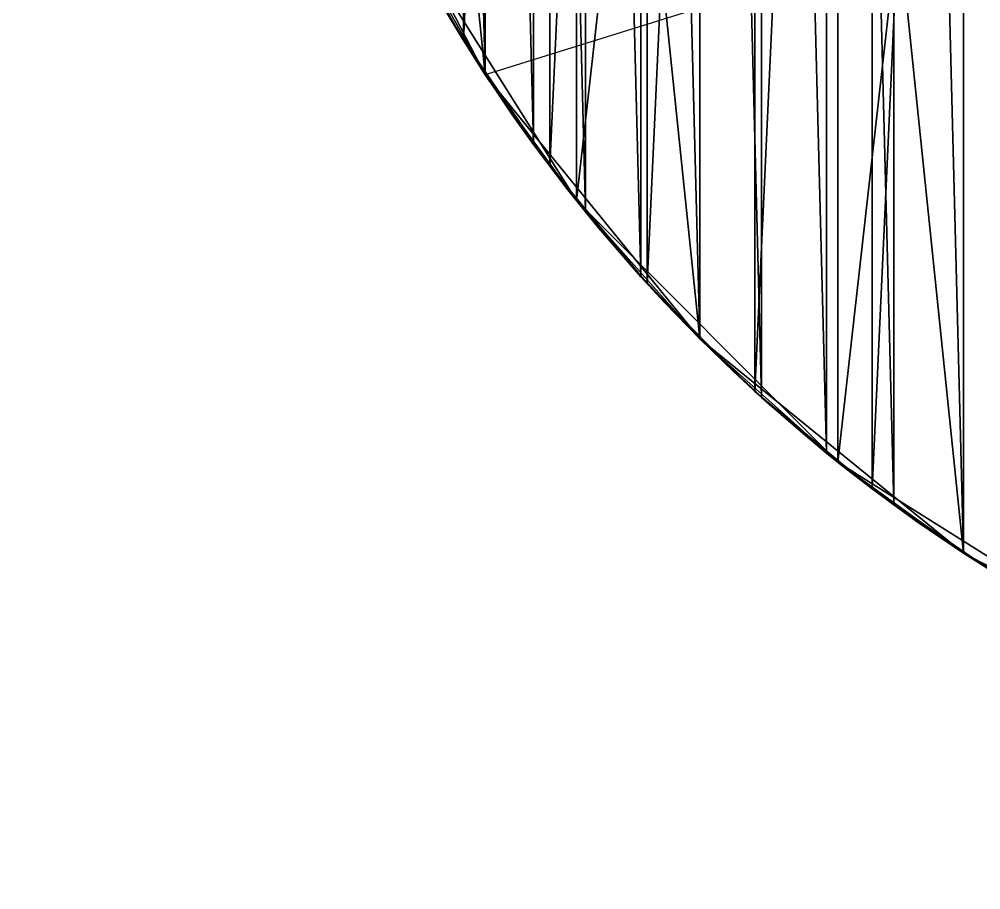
# Model space of a CAD drawing. Extents: x 207 to 387, y 94 to 160.
# Drawn here: x 215.459 to 216.606, y 121.36 to 122.397 of the extents above; entities that cross this region are included whole.
import ezdxf

# ---------------------------------------------------------------- set-up
doc = ezdxf.new("R2010")
doc.units = 0
doc.header["$LTSCALE"] = 2.54
doc.layers.get('0').update_dxf_attribs({"color": 13, "linetype": 'CONTINUOUS'})

# ---------------------------------------------------------------- blocks, each defined once
blk = doc.blocks.new('SP_05_ALTFIELD_CREDENZA_DW')
at = {"color": 23}
for p, q in [((169.7559, 38.1118, 0.8695), (170.1086, 37.9291, 0.623)), ((169.7559, 38.1118, 0.8695), (170.1086, 37.9291, 0.623)), ((170.2587, 37.8205), (169.8855, 38.055)), ((170.2587, 37.8205), (169.8855, 38.055)), ((170.1086, 37.9291, 0.623), (170.023, 37.9819, 0.6828)), ((170.1086, 37.9291, 0.623), (170.023, 37.9819, 0.6828)), ((170.2177, 37.8523, 19.125), (170.0677, 37.9551, 19.125)), ((170.2177, 37.8523, 19.125), (170.0677, 37.9551, 19.125)), ((170.1917, 37.8716, 0.5649), (170.1086, 37.9291, 0.623)), ((170.1917, 37.8716, 0.5649), (170.1086, 37.9291, 0.623)), ((170.1086, 37.9291, 0.623), (170.4234, 37.6734, 0.403)), ((170.1086, 37.9291, 0.623), (170.4234, 37.6734, 0.403)), ((170.2721, 37.8097, 0.5087), (170.1917, 37.8716, 0.5649)), ((170.2721, 37.8097, 0.5087), (170.1917, 37.8716, 0.5649)), ((170.3576, 37.7362, 19.125), (170.2177, 37.8523, 19.125)), ((170.3576, 37.7362, 19.125), (170.2177, 37.8523, 19.125)), ((170.5705, 37.5087), (170.2587, 37.8205)), ((170.5705, 37.5087), (170.2587, 37.8205)), ((170.3495, 37.7435, 0.4547), (170.2721, 37.8097, 0.5087)), ((170.3495, 37.7435, 0.4547), (170.2721, 37.8097, 0.5087)), ((170.4234, 37.6734, 0.403), (170.3495, 37.7435, 0.4547)), ((170.4234, 37.6734, 0.403), (170.3495, 37.7435, 0.4547)), ((170.4862, 37.6076, 19.125), (170.3576, 37.7362, 19.125)), ((170.4862, 37.6076, 19.125), (170.3576, 37.7362, 19.125)), ((170.4935, 37.5995, 0.354), (170.4234, 37.6734, 0.403)), ((170.4935, 37.5995, 0.354), (170.4234, 37.6734, 0.403)), ((170.4234, 37.6734, 0.403), (170.6791, 37.3586, 0.2243)), ((170.4234, 37.6734, 0.403), (170.6791, 37.3586, 0.2243)), ((170.6023, 37.4677, 19.125), (170.4862, 37.6076, 19.125)), ((170.6023, 37.4677, 19.125), (170.4862, 37.6076, 19.125)), ((170.5597, 37.5222, 0.3077), (170.4935, 37.5995, 0.354)), ((170.5597, 37.5222, 0.3077), (170.4935, 37.5995, 0.354)), ((170.6216, 37.4417, 0.2645), (170.5597, 37.5222, 0.3077)), ((170.6216, 37.4417, 0.2645), (170.5597, 37.5222, 0.3077)), ((170.805, 37.1355), (170.5705, 37.5087)), ((170.805, 37.1355), (170.5705, 37.5087)), ((170.7051, 37.3177, 19.125), (170.6023, 37.4677, 19.125)), ((170.7051, 37.3177, 19.125), (170.6023, 37.4677, 19.125)), ((170.6791, 37.3586, 0.2243), (170.6216, 37.4417, 0.2645)), ((170.6791, 37.3586, 0.2243), (170.6216, 37.4417, 0.2645)), ((170.3826, 37.2662, 0.4315), (170.6791, 37.3586, 0.2243)), ((170.6791, 37.3586, 0.2243), (170.7319, 37.273, 0.1874)), ((170.6791, 37.3586, 0.2243), (170.7319, 37.273, 0.1874)), ((170.6791, 37.3586, 0.2243), (170.8618, 37.0059, 0.0966)), ((170.6791, 37.3586, 0.2243), (170.8618, 37.0059, 0.0966)), ((170.7936, 37.1588, 19.125), (170.7051, 37.3177, 19.125)), ((170.7936, 37.1588, 19.125), (170.7051, 37.3177, 19.125))]:
    blk.add_line(p, q, dxfattribs=at)
at = {"color": 0}
for p, q in [((169.8855, 38.055), (170.1086, 37.9291, 0.623)), ((169.8855, 38.055), (170.1086, 37.9291, 0.623)), ((170.1627, 37.8924, 18.4666), (170.0677, 37.9551, 19.125)), ((170.1627, 37.8924, 18.4666), (170.0677, 37.9551, 19.125)), ((170.0679, 37.955, 0.9882), (170.1627, 37.8924, 1.318)), ((170.1086, 37.9291, 0.623), (170.0679, 37.955, 0.9882)), ((170.0679, 37.955, 0.9882), (170.1627, 37.8924, 1.318)), ((170.1086, 37.9291, 0.623), (170.0679, 37.955, 0.9882)), ((170.1627, 37.8924, 1.318), (170.1086, 37.9291, 0.623)), ((170.1086, 37.9291, 0.623), (170.1627, 37.8924, 0.6584)), ((170.1086, 37.9291, 0.623), (170.1627, 37.8924, 0.6584)), ((170.1627, 37.8924, 1.318), (170.1086, 37.9291, 0.623)), ((170.1086, 37.9291, 0.623), (170.2587, 37.8205)), ((170.1086, 37.9291, 0.623), (170.2587, 37.8205)), ((170.1627, 37.8924, 1.318), (170.1627, 37.8924, 18.4666)), ((170.1627, 37.8924, 18.4666), (170.2177, 37.8523, 19.125)), ((170.1627, 37.8924, 18.4666), (170.2177, 37.8523, 19.125)), ((170.2538, 37.8244, 18.4666), (170.1627, 37.8924, 18.4666)), ((170.1627, 37.8924, 0.6584), (170.1627, 37.8924, 1.318)), ((170.1917, 37.8716, 0.5649), (170.1627, 37.8924, 0.6584)), ((170.2538, 37.8244, 18.4666), (170.1627, 37.8924, 18.4666)), ((170.1627, 37.8924, 1.318), (170.1627, 37.8924, 18.4666)), ((170.1627, 37.8924, 0.6584), (170.1627, 37.8924, 1.318)), ((170.1627, 37.8924, 0.6584), (170.2538, 37.8244, 0.6584)), ((170.1627, 37.8924, 0.6584), (170.2538, 37.8244, 0.6584)), ((170.1917, 37.8716, 0.5649), (170.1627, 37.8924, 0.6584)), ((170.2538, 37.8244, 0.6584), (170.1917, 37.8716, 0.5649)), ((170.2538, 37.8244, 0.6584), (170.1917, 37.8716, 0.5649)), ((170.2177, 37.8523, 19.125), (170.2538, 37.8244, 18.4666)), ((170.3407, 37.7513, 18.4666), (170.2177, 37.8523, 19.125)), ((170.3407, 37.7513, 18.4666), (170.2177, 37.8523, 19.125)), ((170.2177, 37.8523, 19.125), (170.2538, 37.8244, 18.4666)), ((170.2538, 37.8244, 1.318), (170.2538, 37.8244, 18.4666)), ((170.2538, 37.8244, 1.318), (170.3407, 37.7513, 1.318)), ((170.3407, 37.7513, 18.4666), (170.2538, 37.8244, 18.4666)), ((170.2538, 37.8244, 1.318), (170.2538, 37.8244, 0.6584)), ((170.2538, 37.8244, 0.6584), (170.2978, 37.7885, 0.6584)), ((170.2978, 37.7885, 0.6584), (170.2538, 37.8244, 1.318)), ((170.2538, 37.8244, 1.318), (170.3407, 37.7513, 1.318)), ((170.2978, 37.7885, 0.6584), (170.2538, 37.8244, 1.318)), ((170.3407, 37.7513, 18.4666), (170.2538, 37.8244, 18.4666)), ((170.2538, 37.8244, 1.318), (170.2538, 37.8244, 0.6584)), ((170.2538, 37.8244, 1.318), (170.2538, 37.8244, 18.4666)), ((170.2538, 37.8244, 0.6584), (170.2978, 37.7885, 0.6584)), ((170.2538, 37.8244, 0.6584), (170.2721, 37.8097, 0.5087)), ((170.2538, 37.8244, 0.6584), (170.2721, 37.8097, 0.5087)), ((170.2587, 37.8205), (170.4234, 37.6734, 0.403)), ((170.2587, 37.8205), (170.4234, 37.6734, 0.403)), ((170.2721, 37.8097, 0.5087), (170.2978, 37.7885, 0.6584)), ((170.2721, 37.8097, 0.5087), (170.2978, 37.7885, 0.6584)), ((170.3407, 37.7513, 1.318), (170.2978, 37.7885, 0.6584)), ((170.3495, 37.7435, 0.4547), (170.2978, 37.7885, 0.6584)), ((170.3407, 37.7513, 1.318), (170.2978, 37.7885, 0.6584)), ((170.3495, 37.7435, 0.4547), (170.2978, 37.7885, 0.6584)), ((170.3407, 37.7513, 1.318), (170.3407, 37.7513, 18.4666)), ((170.3407, 37.7513, 0.6584), (170.3495, 37.7435, 0.4547)), ((170.3407, 37.7513, 0.6584), (170.3407, 37.7513, 1.318)), ((170.3407, 37.7513, 1.318), (170.3407, 37.7513, 18.4666)), ((170.3407, 37.7513, 1.318), (170.4234, 37.6734, 1.318)), ((170.3576, 37.7362, 19.125), (170.3407, 37.7513, 18.4666)), ((170.3407, 37.7513, 0.6584), (170.3407, 37.7513, 1.318)), ((170.3407, 37.7513, 0.6584), (170.3495, 37.7435, 0.4547)), ((170.3826, 37.713, 0.6584), (170.3407, 37.7513, 1.318)), ((170.3407, 37.7513, 1.318), (170.4234, 37.6734, 1.318)), ((170.3826, 37.713, 0.6584), (170.3407, 37.7513, 1.318)), ((170.3576, 37.7362, 19.125), (170.3407, 37.7513, 18.4666)), ((170.3495, 37.7435, 0.4547), (170.3826, 37.713, 0.6584)), ((170.3495, 37.7435, 0.4547), (170.3826, 37.713, 0.6584)), ((170.4234, 37.6734, 18.4666), (170.3576, 37.7362, 19.125)), ((170.4234, 37.6734, 18.4666), (170.3576, 37.7362, 19.125)), ((170.4234, 37.6734, 1.318), (170.3826, 37.713, 0.6584)), ((170.3826, 37.713, 0.6584), (170.4234, 37.6734, 0.403)), ((170.4234, 37.6734, 1.318), (170.3826, 37.713, 0.6584)), ((170.3826, 37.713, 0.6584), (170.4234, 37.6734, 0.403)), ((170.4234, 37.6734, 1.318), (170.4234, 37.6734, 18.4666)), ((170.4234, 37.6734, 0.403), (170.4234, 37.6734, 1.318)), ((170.4234, 37.6734, 1.318), (170.4234, 37.6734, 18.4666)), ((170.4234, 37.6734, 1.318), (170.506, 37.5855, 1.318)), ((170.506, 37.5855, 18.4666), (170.4234, 37.6734, 18.4666)), ((170.4234, 37.6734, 0.403), (170.4234, 37.6734, 1.318)), ((170.4234, 37.6734, 0.403), (170.4654, 37.6301, 0.6584)), ((170.4654, 37.6301, 0.6584), (170.4234, 37.6734, 1.318)), ((170.4654, 37.6301, 0.6584), (170.4234, 37.6734, 1.318)), ((170.4234, 37.6734, 1.318), (170.506, 37.5855, 1.318)), ((170.4234, 37.6734, 18.4666), (170.4862, 37.6076, 19.125)), ((170.506, 37.5855, 18.4666), (170.4234, 37.6734, 18.4666)), ((170.4234, 37.6734, 18.4666), (170.4862, 37.6076, 19.125)), ((170.4234, 37.6734, 0.403), (170.4654, 37.6301, 0.6584)), ((170.5705, 37.5087), (170.4234, 37.6734, 0.403)), ((170.5705, 37.5087), (170.4234, 37.6734, 0.403)), ((170.506, 37.5855, 1.318), (170.4654, 37.6301, 0.6584)), ((170.4654, 37.6301, 0.6584), (170.4935, 37.5995, 0.354)), ((170.506, 37.5855, 1.318), (170.4654, 37.6301, 0.6584)), ((170.4654, 37.6301, 0.6584), (170.4935, 37.5995, 0.354)), ((170.4862, 37.6076, 19.125), (170.506, 37.5855, 18.4666)), ((170.5807, 37.4959, 18.4666), (170.4862, 37.6076, 19.125)), ((170.5807, 37.4959, 18.4666), (170.4862, 37.6076, 19.125)), ((170.4862, 37.6076, 19.125), (170.506, 37.5855, 18.4666)), ((170.4935, 37.5995, 0.354), (170.506, 37.5855, 0.6584)), ((170.4935, 37.5995, 0.354), (170.506, 37.5855, 0.6584)), ((170.506, 37.5855, 1.318), (170.506, 37.5855, 18.4666)), ((170.506, 37.5855, 0.6584), (170.506, 37.5855, 1.318)), ((170.506, 37.5855, 1.318), (170.506, 37.5855, 18.4666)), ((170.506, 37.5855, 1.318), (170.5807, 37.4959, 1.318)), ((170.5807, 37.4959, 18.4666), (170.506, 37.5855, 18.4666)), ((170.506, 37.5855, 0.6584), (170.506, 37.5855, 1.318)), ((170.506, 37.5855, 0.6584), (170.544, 37.5413, 0.6584)), ((170.544, 37.5413, 0.6584), (170.506, 37.5855, 1.318)), ((170.544, 37.5413, 0.6584), (170.506, 37.5855, 1.318)), ((170.506, 37.5855, 1.318), (170.5807, 37.4959, 1.318)), ((170.5807, 37.4959, 18.4666), (170.506, 37.5855, 18.4666)), ((170.506, 37.5855, 0.6584), (170.544, 37.5413, 0.6584)), ((170.5807, 37.4959, 1.318), (170.544, 37.5413, 0.6584)), ((170.544, 37.5413, 0.6584), (170.5597, 37.5222, 0.3077)), ((170.5807, 37.4959, 1.318), (170.544, 37.5413, 0.6584)), ((170.544, 37.5413, 0.6584), (170.5597, 37.5222, 0.3077)), ((170.5597, 37.5222, 0.3077), (170.5807, 37.4959, 0.6584)), ((170.5597, 37.5222, 0.3077), (170.5807, 37.4959, 0.6584)), ((170.6791, 37.3586, 0.2243), (170.5705, 37.5087)), ((170.6791, 37.3586, 0.2243), (170.5705, 37.5087)), ((170.5807, 37.4959, 18.4666), (170.5807, 37.4959, 1.318)), ((170.5807, 37.4959, 0.6584), (170.5807, 37.4959, 1.318)), ((170.5807, 37.4959, 18.4666), (170.5807, 37.4959, 1.318)), ((170.5807, 37.4959, 1.318), (170.6473, 37.4057, 1.318)), ((170.6473, 37.4057, 18.4666), (170.5807, 37.4959, 18.4666)), ((170.5807, 37.4959, 0.6584), (170.5807, 37.4959, 1.318)), ((170.5807, 37.4959, 0.6584), (170.6216, 37.4417, 0.2645)), ((170.6146, 37.4513, 0.6584), (170.5807, 37.4959, 1.318)), ((170.6146, 37.4513, 0.6584), (170.5807, 37.4959, 1.318)), ((170.5807, 37.4959, 1.318), (170.6473, 37.4057, 1.318)), ((170.5807, 37.4959, 18.4666), (170.6023, 37.4677, 19.125)), ((170.6473, 37.4057, 18.4666), (170.5807, 37.4959, 18.4666)), ((170.5807, 37.4959, 18.4666), (170.6023, 37.4677, 19.125)), ((170.5807, 37.4959, 0.6584), (170.6216, 37.4417, 0.2645)), ((170.6023, 37.4677, 19.125), (170.6473, 37.4057, 18.4666)), ((170.7087, 37.3119, 18.4666), (170.6023, 37.4677, 19.125)), ((170.7087, 37.3119, 18.4666), (170.6023, 37.4677, 19.125)), ((170.6023, 37.4677, 19.125), (170.6473, 37.4057, 18.4666)), ((170.6216, 37.4417, 0.2645), (170.6146, 37.4513, 0.6584)), ((170.6473, 37.4057, 1.318), (170.6146, 37.4513, 0.6584)), ((170.6146, 37.4513, 0.6584), (170.6473, 37.4057, 0.3287)), ((170.6473, 37.4057, 1.318), (170.6146, 37.4513, 0.6584)), ((170.6216, 37.4417, 0.2645), (170.6146, 37.4513, 0.6584)), ((170.6146, 37.4513, 0.6584), (170.6473, 37.4057, 0.3287)), ((170.6216, 37.4417, 0.2645), (170.6473, 37.4057, 0.3287)), ((170.6216, 37.4417, 0.2645), (170.6473, 37.4057, 0.3287)), ((170.6473, 37.4057, 18.4666), (170.6473, 37.4057, 1.318)), ((170.6473, 37.4057, 0.3287), (170.6473, 37.4057, 1.318)), ((170.6473, 37.4057, 18.4666), (170.6473, 37.4057, 1.318)), ((170.7087, 37.3119, 1.318), (170.6473, 37.4057, 1.318)), ((170.7087, 37.3119, 18.4666), (170.6473, 37.4057, 18.4666)), ((170.6791, 37.3586, 0.2243), (170.6473, 37.4057, 0.3287)), ((170.6473, 37.4057, 0.3287), (170.6473, 37.4057, 1.318)), ((170.6473, 37.4057, 1.318), (170.6786, 37.3593, 0.6584)), ((170.7087, 37.3119, 1.318), (170.6473, 37.4057, 1.318)), ((170.6473, 37.4057, 1.318), (170.6786, 37.3593, 0.6584)), ((170.7087, 37.3119, 18.4666), (170.6473, 37.4057, 18.4666)), ((170.6791, 37.3586, 0.2243), (170.6473, 37.4057, 0.3287)), ((170.6786, 37.3593, 0.6584), (170.6791, 37.3586, 0.2243)), ((170.6786, 37.3593, 0.6584), (170.6791, 37.3586, 0.2243)), ((170.6786, 37.3593, 0.6584), (170.7087, 37.3119, 1.318)), ((170.6786, 37.3593, 0.6584), (170.7087, 37.3119, 1.318)), ((170.7087, 37.3119, 0.3287), (170.6791, 37.3586, 0.2243)), ((170.7087, 37.3119, 0.3287), (170.6791, 37.3586, 0.2243)), ((170.805, 37.1355), (170.6791, 37.3586, 0.2243)), ((170.805, 37.1355), (170.6791, 37.3586, 0.2243)), ((170.7646, 37.2148, 18.4666), (170.7051, 37.3177, 19.125)), ((170.7051, 37.3177, 19.125), (170.7087, 37.3119, 18.4666)), ((170.7646, 37.2148, 18.4666), (170.7051, 37.3177, 19.125)), ((170.7051, 37.3177, 19.125), (170.7087, 37.3119, 18.4666)), ((170.7087, 37.3119, 18.4666), (170.7087, 37.3119, 1.318)), ((170.7087, 37.3119, 1.318), (170.7087, 37.3119, 0.3287)), ((170.7087, 37.3119, 18.4666), (170.7087, 37.3119, 1.318)), ((170.7646, 37.2148, 1.318), (170.7087, 37.3119, 1.318)), ((170.7319, 37.273, 0.1874), (170.7087, 37.3119, 0.3287)), ((170.7087, 37.3119, 1.318), (170.7087, 37.3119, 0.3287)), ((170.7087, 37.3119, 1.318), (170.7373, 37.2637, 0.6584)), ((170.7646, 37.2148, 1.318), (170.7087, 37.3119, 1.318)), ((170.7087, 37.3119, 1.318), (170.7373, 37.2637, 0.6584)), ((170.7319, 37.273, 0.1874), (170.7087, 37.3119, 0.3287))]:
    blk.add_line(p, q, dxfattribs=at)
at = {"color": 23}
mesh = blk.add_polyface(dxfattribs=at)
corners = [(0, 65.8125, 90), (180, 6.75, 90), (0, 6.75, 90), (180, 65.8125, 90)]
mesh.append_faces([[corners[k] for k in face] for face in [(0, 1, 2), (1, 0, 3)]], dxfattribs={"vtx0": -1, "color": 23})
mesh = blk.add_polyface(dxfattribs=at)
corners = [(180, 6.75, 19.125), (0, 65.8125, 19.125), (0, 6.75, 19.125), (180, 65.8125, 19.125)]
mesh.append_faces([[corners[k] for k in face] for face in [(0, 1, 2), (1, 0, 3)]], dxfattribs={"vtx0": -1, "color": 23})
mesh = blk.add_polyface(dxfattribs=at)
corners = [(177.1875, 6.75, 87.1875), (2.8125, 65.8125, 87.1875), (2.8125, 6.75, 87.1875), (177.1875, 65.8125, 87.1875)]
mesh.append_faces([[corners[k] for k in face] for face in [(0, 1, 2), (1, 0, 3)]], dxfattribs={"vtx0": -1, "color": 23})
mesh = blk.add_polyface(dxfattribs=at)
corners = [(2.8125, 65.8125, 21.9375), (177.0813, 6.75, 21.9375), (2.8125, 6.75, 21.9375), (177.0813, 65.8125, 21.9375), (177.0813, 36.2813, 21.9375)]
mesh.append_faces([[corners[k] for k in face] for face in [(0, 1, 2), (1, 3, 4)]], dxfattribs={"vtx0": -1, "color": 23})
mesh.append_faces([[corners[k] for k in face] for face in [(1, 0, 3)]], dxfattribs={"vtx0": -1, "vtx2": -1, "color": 23})
mesh = blk.add_polyface(dxfattribs=at)
corners = [(177.1875, 6.75, 53.486), (136.4063, 12.375, 53.486), (136.4063, 6.75, 53.486), (177.1875, 65.1375, 53.486), (136.0125, 12.375, 53.486), (136.4063, 59.5125, 53.486), (136.0125, 59.5125, 53.486), (136.4063, 65.1375, 53.486)]
mesh.append_faces([[corners[k] for k in face] for face in [(0, 1, 2), (4, 5, 6)]], dxfattribs={"vtx0": -1, "color": 23})
mesh.append_faces([[corners[k] for k in face] for face in [(5, 1, 7), (7, 1, 3)]], dxfattribs={"vtx0": -1, "vtx1": -1, "color": 23})
mesh.append_faces([[corners[k] for k in face] for face in [(1, 0, 3), (5, 4, 1)]], dxfattribs={"vtx0": -1, "vtx2": -1, "color": 23})
mesh = blk.add_polyface(dxfattribs=at)
corners = [(177.1875, 65.1375, 55.736), (136.4063, 59.5125, 55.736), (136.4063, 65.1375, 55.736), (136.4063, 12.375, 55.736), (136.4063, 6.75, 55.736), (177.1875, 6.75, 55.736), (136.0125, 12.375, 55.736), (136.0125, 59.5125, 55.736)]
mesh.append_faces([[corners[k] for k in face] for face in [(0, 1, 2), (4, 0, 5), (1, 6, 7)]], dxfattribs={"vtx0": -1, "color": 23})
mesh.append_faces([[corners[k] for k in face] for face in [(3, 0, 4), (6, 1, 3)]], dxfattribs={"vtx0": -1, "vtx1": -1, "color": 23})
mesh.append_faces([[corners[k] for k in face] for face in [(1, 0, 3)]], dxfattribs={"vtx0": -1, "vtx1": -1, "vtx2": -1, "color": 23})
mesh = blk.add_polyface(dxfattribs=at)
corners = [(9.0494, 36.7193), (9.0494, 35.8432), (9, 36.2813), (9.195, 37.1355), (9.195, 35.427), (9.4295, 37.5087), (9.4295, 35.0538), (9.7412, 37.8205), (9.7412, 34.742), (10.1145, 38.055), (10.1145, 34.5075), (10.5307, 38.2006), (10.5307, 34.3619), (10.9688, 38.25), (10.9688, 34.3125), (169.0312, 38.25), (169.0312, 34.3125), (169.4693, 38.2006), (169.4693, 34.3619), (169.8855, 38.055), (169.8855, 34.5075), (170.2587, 37.8205), (170.2587, 34.742), (170.5705, 37.5087), (170.5705, 35.0538), (170.805, 37.1355), (170.805, 35.427), (170.9506, 36.7193), (170.9506, 35.8432), (171, 36.2813)]
mesh.append_faces([[corners[k] for k in face] for face in [(0, 1, 2), (28, 27, 29)]], dxfattribs={"vtx0": -1, "color": 23})
mesh.append_faces([[corners[k] for k in face] for face in [(1, 3, 4), (4, 5, 6), (6, 7, 8), (8, 9, 10), (10, 11, 12), (12, 13, 14), (14, 15, 16), (16, 17, 18), (18, 19, 20), (20, 21, 22), (22, 23, 24), (24, 25, 26), (26, 27, 28)]], dxfattribs={"vtx0": -1, "vtx1": -1, "color": 23})
mesh.append_faces([[corners[k] for k in face] for face in [(1, 0, 3), (4, 3, 5), (6, 5, 7), (8, 7, 9), (10, 9, 11), (12, 11, 13), (14, 13, 15), (16, 15, 17), (18, 17, 19), (20, 19, 21), (22, 21, 23), (24, 23, 25), (26, 25, 27)]], dxfattribs={"vtx0": -1, "vtx2": -1, "color": 23})
mesh = blk.add_polyface(dxfattribs=at)
corners = [(169.0312, 34.3125, 1.376), (161.1085, 38.25, 6.9135), (161.1085, 34.3125, 6.9135), (169.0312, 38.25, 1.376), (169.2082, 34.3205, 1.2524), (169.2082, 38.242, 1.2524), (169.3895, 34.3454, 1.1256), (169.3895, 38.2171, 1.1256), (169.4811, 34.3646, 1.0616), (169.4811, 38.1979, 1.0616), (169.573, 34.3885, 0.9974), (169.573, 38.174, 0.9974), (169.6647, 34.4172, 0.9333), (169.6647, 38.1453, 0.9333), (169.7559, 34.4507, 0.8695), (169.7559, 38.1118, 0.8695), (169.8463, 34.4892, 0.8063), (169.8463, 38.0734, 0.8063), (169.9355, 34.5324, 0.744), (169.9355, 38.0301, 0.744), (170.023, 34.5806, 0.6828), (170.023, 37.9819, 0.6828), (170.1086, 34.6334, 0.623), (170.1086, 37.9291, 0.623), (170.1917, 34.6909, 0.5649), (170.1917, 37.8716, 0.5649), (170.2721, 34.7528, 0.5087), (170.2721, 37.8097, 0.5087), (170.3495, 34.819, 0.4547), (170.3495, 37.7435, 0.4547), (170.4234, 34.8891, 0.403), (170.4234, 37.6734, 0.403), (170.4935, 34.963, 0.354), (170.4935, 37.5995, 0.354), (170.5597, 35.0404, 0.3077), (170.5597, 37.5222, 0.3077), (170.6216, 35.1208, 0.2645), (170.6216, 37.4417, 0.2645), (170.6791, 35.2039, 0.2243), (170.6791, 37.3586, 0.2243), (170.7319, 35.2895, 0.1874), (170.7319, 37.273, 0.1874), (170.7801, 35.377, 0.1537), (170.7801, 37.1855, 0.1537), (170.8233, 35.4662, 0.1235), (170.8233, 37.0963, 0.1235), (170.8618, 35.5566, 0.0966), (170.8618, 37.0059, 0.0966), (170.8953, 35.6478, 0.0732), (170.8953, 36.9147, 0.0732), (170.924, 35.7395, 0.0531), (170.924, 36.823, 0.0531), (170.9479, 35.8314, 0.0364), (170.9479, 36.7311, 0.0364), (170.9671, 35.923, 0.023), (170.9671, 36.6395, 0.023), (170.9818, 36.0141, 0.0127), (170.9818, 36.5484, 0.0127), (170.992, 36.1044, 0.0056), (170.992, 36.4582, 0.0056), (170.998, 36.1935, 0.0014), (170.998, 36.369, 0.0014), (171, 36.2813)]
mesh.append_faces([[corners[k] for k in face] for face in [(0, 1, 2), (61, 60, 62)]], dxfattribs={"vtx0": -1, "color": 23})
mesh.append_faces([[corners[k] for k in face] for face in [(1, 0, 3), (3, 4, 5), (5, 6, 7), (7, 8, 9), (9, 10, 11), (11, 12, 13), (13, 14, 15), (15, 16, 17), (17, 18, 19), (19, 20, 21), (21, 22, 23), (23, 24, 25), (25, 26, 27), (27, 28, 29), (29, 30, 31), (31, 32, 33), (33, 34, 35), (35, 36, 37), (37, 38, 39), (39, 40, 41), (41, 42, 43), (43, 44, 45), (45, 46, 47), (47, 48, 49), (49, 50, 51), (51, 52, 53), (53, 54, 55), (55, 56, 57), (57, 58, 59), (59, 60, 61)]], dxfattribs={"vtx0": -1, "vtx1": -1, "color": 23})
mesh.append_faces([[corners[k] for k in face] for face in [(3, 0, 4), (5, 4, 6), (7, 6, 8), (9, 8, 10), (11, 10, 12), (13, 12, 14), (15, 14, 16), (17, 16, 18), (19, 18, 20), (21, 20, 22), (23, 22, 24), (25, 24, 26), (27, 26, 28), (29, 28, 30), (31, 30, 32), (33, 32, 34), (35, 34, 36), (37, 36, 38), (39, 38, 40), (41, 40, 42), (43, 42, 44), (45, 44, 46), (47, 46, 48), (49, 48, 50), (51, 50, 52), (53, 52, 54), (55, 54, 56), (57, 56, 58), (59, 58, 60)]], dxfattribs={"vtx0": -1, "vtx2": -1, "color": 23})
mesh = blk.add_polyface(dxfattribs=at)
corners = [(169.0312, 34.3125, 1.376), (161.1085, 35.625, 6.9135), (161.1085, 34.3125, 6.9135), (161.1085, 36.9375, 6.9135), (161.1085, 38.25, 6.9135), (169.0312, 38.25, 1.376), (169.3895, 34.3454, 1.1256), (169.3895, 38.2171, 1.1256), (169.7559, 34.4507, 0.8695), (169.7559, 38.1118, 0.8695), (170.1086, 34.6334, 0.623), (170.1086, 37.9291, 0.623), (170.4234, 34.8891, 0.403), (170.4234, 37.6734, 0.403), (170.6791, 35.2039, 0.2243), (170.6791, 37.3586, 0.2243), (170.8618, 35.5566, 0.0966), (170.8618, 37.0059, 0.0966), (170.9671, 35.923, 0.023), (170.9671, 36.6395, 0.023), (171, 36.2813)]
mesh.append_faces([[corners[k] for k in face] for face in [(0, 1, 2), (19, 18, 20)]], dxfattribs={"vtx0": -1, "color": 23})
mesh.append_faces([[corners[k] for k in face] for face in [(1, 0, 3), (3, 0, 4), (4, 0, 5), (5, 6, 7), (7, 8, 9), (9, 10, 11), (11, 12, 13), (13, 14, 15), (15, 16, 17), (17, 18, 19)]], dxfattribs={"vtx0": -1, "vtx1": -1, "color": 23})
mesh.append_faces([[corners[k] for k in face] for face in [(5, 0, 6), (7, 6, 8), (9, 8, 10), (11, 10, 12), (13, 12, 14), (15, 14, 16), (17, 16, 18)]], dxfattribs={"vtx0": -1, "vtx2": -1, "color": 23})
mesh = blk.add_polyface(dxfattribs=at)
corners = [(169.0312, 38.25, 19.125), (162.5625, 34.3125, 19.125), (162.5625, 38.25, 19.125), (169.0312, 34.3125, 19.125), (169.2129, 38.2416, 19.125), (169.2129, 34.3209, 19.125), (169.393, 38.2165, 19.125), (169.393, 34.346, 19.125), (169.57, 38.1748, 19.125), (169.57, 34.3877, 19.125), (169.7424, 38.1171, 19.125), (169.7424, 34.4454, 19.125), (169.9088, 38.0436, 19.125), (169.9088, 34.5189, 19.125), (170.0677, 37.9551, 19.125), (170.0677, 34.6074, 19.125), (170.2177, 37.8523, 19.125), (170.2177, 34.7102, 19.125), (170.3576, 37.7362, 19.125), (170.3576, 34.8263, 19.125), (170.4862, 37.6076, 19.125), (170.4862, 34.9549, 19.125), (170.6023, 37.4677, 19.125), (170.6023, 35.0948, 19.125), (170.7051, 37.3177, 19.125), (170.7051, 35.2448, 19.125), (170.7936, 37.1588, 19.125), (170.7936, 35.4037, 19.125), (170.8671, 36.9924, 19.125), (170.8671, 35.5701, 19.125), (170.9248, 36.82, 19.125), (170.9248, 35.7425, 19.125), (170.9665, 36.643, 19.125), (170.9665, 35.9195, 19.125), (170.9916, 36.4629, 19.125), (170.9916, 36.0996, 19.125), (171, 36.2813, 19.125)]
mesh.append_faces([[corners[k] for k in face] for face in [(0, 1, 2), (35, 34, 36)]], dxfattribs={"vtx0": -1, "color": 23})
mesh.append_faces([[corners[k] for k in face] for face in [(1, 0, 3), (3, 4, 5), (5, 6, 7), (7, 8, 9), (9, 10, 11), (11, 12, 13), (13, 14, 15), (15, 16, 17), (17, 18, 19), (19, 20, 21), (21, 22, 23), (23, 24, 25), (25, 26, 27), (27, 28, 29), (29, 30, 31), (31, 32, 33), (33, 34, 35)]], dxfattribs={"vtx0": -1, "vtx1": -1, "color": 23})
mesh.append_faces([[corners[k] for k in face] for face in [(3, 0, 4), (5, 4, 6), (7, 6, 8), (9, 8, 10), (11, 10, 12), (13, 12, 14), (15, 14, 16), (17, 16, 18), (19, 18, 20), (21, 20, 22), (23, 22, 24), (25, 24, 26), (27, 26, 28), (29, 28, 30), (31, 30, 32), (33, 32, 34)]], dxfattribs={"vtx0": -1, "vtx2": -1, "color": 23})
mesh = blk.add_polyface(dxfattribs=at)
corners = [(169.7559, 38.1118, 0.8695), (170.1086, 37.9291, 0.623), (169.8855, 38.055)]
mesh.append_faces([[corners[k] for k in face] for face in [(0, 1, 2)]], dxfattribs={"color": 23})
mesh = blk.add_polyface(dxfattribs=at)
corners = [(170.1086, 37.9291, 0.623), (170.2587, 37.8205), (169.8855, 38.055)]
mesh.append_faces([[corners[k] for k in face] for face in [(0, 1, 2)]], dxfattribs={"color": 23})
mesh = blk.add_polyface(dxfattribs=at)
corners = [(170.0679, 37.955, 0.9882), (170.023, 37.9819, 0.6828), (170.1086, 37.9291, 0.623)]
mesh.append_faces([[corners[k] for k in face] for face in [(0, 1, 2)]], dxfattribs={"color": 23})
mesh = blk.add_polyface(dxfattribs=at)
corners = [(170.1627, 37.8924, 1.318), (170.0679, 37.955, 1.9776), (170.0679, 37.955, 0.9882), (170.1627, 37.8924, 18.4666), (170.0679, 37.955, 18.4666), (170.0677, 37.9551, 19.125)]
mesh.append_faces([[corners[k] for k in face] for face in [(0, 1, 2), (4, 3, 5)]], dxfattribs={"vtx0": -1, "color": 23})
mesh.append_faces([[corners[k] for k in face] for face in [(1, 3, 4)]], dxfattribs={"vtx0": -1, "vtx1": -1, "color": 23})
mesh.append_faces([[corners[k] for k in face] for face in [(1, 0, 3)]], dxfattribs={"vtx0": -1, "vtx2": -1, "color": 23})
mesh = blk.add_polyface(dxfattribs=at)
corners = [(170.0677, 37.9551, 19.125), (170.1627, 37.8924, 18.4666), (170.2177, 37.8523, 19.125)]
mesh.append_faces([[corners[k] for k in face] for face in [(0, 1, 2)]], dxfattribs={"color": 23})
mesh = blk.add_polyface(dxfattribs=at)
corners = [(170.1627, 37.8924, 1.318), (170.0679, 37.955, 0.9882), (170.1086, 37.9291, 0.623)]
mesh.append_faces([[corners[k] for k in face] for face in [(0, 1, 2)]], dxfattribs={"color": 23})
mesh = blk.add_polyface(dxfattribs=at)
corners = [(170.1627, 37.8924, 1.318), (170.1086, 37.9291, 0.623), (170.1627, 37.8924, 0.6584)]
mesh.append_faces([[corners[k] for k in face] for face in [(0, 1, 2)]], dxfattribs={"color": 23})
mesh = blk.add_polyface(dxfattribs=at)
corners = [(170.1627, 37.8924, 0.6584), (170.1086, 37.9291, 0.623), (170.1917, 37.8716, 0.5649)]
mesh.append_faces([[corners[k] for k in face] for face in [(0, 1, 2)]], dxfattribs={"color": 23})
mesh = blk.add_polyface(dxfattribs=at)
corners = [(170.1086, 37.9291, 0.623), (170.4234, 37.6734, 0.403), (170.2587, 37.8205)]
mesh.append_faces([[corners[k] for k in face] for face in [(0, 1, 2)]], dxfattribs={"color": 23})
mesh = blk.add_polyface(dxfattribs=at)
corners = [(170.2177, 37.8523, 19.125), (170.1627, 37.8924, 18.4666), (170.2538, 37.8244, 18.4666)]
mesh.append_faces([[corners[k] for k in face] for face in [(0, 1, 2)]], dxfattribs={"color": 23})
mesh = blk.add_polyface(dxfattribs=at)
corners = [(170.2538, 37.8244, 1.318), (170.1627, 37.8924, 0.6584), (170.2538, 37.8244, 0.6584), (170.1627, 37.8924, 1.318), (170.2538, 37.8244, 18.4666), (170.1627, 37.8924, 18.4666)]
mesh.append_faces([[corners[k] for k in face] for face in [(0, 1, 2), (3, 4, 5)]], dxfattribs={"vtx0": -1, "color": 23})
mesh.append_faces([[corners[k] for k in face] for face in [(1, 0, 3)]], dxfattribs={"vtx0": -1, "vtx1": -1, "color": 23})
mesh.append_faces([[corners[k] for k in face] for face in [(3, 0, 4)]], dxfattribs={"vtx0": -1, "vtx2": -1, "color": 23})
mesh = blk.add_polyface(dxfattribs=at)
corners = [(170.1627, 37.8924, 0.6584), (170.1917, 37.8716, 0.5649), (170.2538, 37.8244, 0.6584)]
mesh.append_faces([[corners[k] for k in face] for face in [(0, 1, 2)]], dxfattribs={"color": 23})
mesh = blk.add_polyface(dxfattribs=at)
corners = [(170.2538, 37.8244, 0.6584), (170.1917, 37.8716, 0.5649), (170.2721, 37.8097, 0.5087)]
mesh.append_faces([[corners[k] for k in face] for face in [(0, 1, 2)]], dxfattribs={"color": 23})
mesh = blk.add_polyface(dxfattribs=at)
corners = [(170.2177, 37.8523, 19.125), (170.2538, 37.8244, 18.4666), (170.3407, 37.7513, 18.4666)]
mesh.append_faces([[corners[k] for k in face] for face in [(0, 1, 2)]], dxfattribs={"color": 23})
mesh = blk.add_polyface(dxfattribs=at)
corners = [(170.2177, 37.8523, 19.125), (170.3407, 37.7513, 18.4666), (170.3576, 37.7362, 19.125)]
mesh.append_faces([[corners[k] for k in face] for face in [(0, 1, 2)]], dxfattribs={"color": 23})
mesh = blk.add_polyface(dxfattribs=at)
corners = [(170.3407, 37.7513, 18.4666), (170.2538, 37.8244, 1.318), (170.3407, 37.7513, 1.318), (170.2538, 37.8244, 18.4666)]
mesh.append_faces([[corners[k] for k in face] for face in [(0, 1, 2), (1, 0, 3)]], dxfattribs={"vtx0": -1, "color": 23})
mesh = blk.add_polyface(dxfattribs=at)
corners = [(170.2538, 37.8244, 1.318), (170.2538, 37.8244, 0.6584), (170.2978, 37.7885, 0.6584)]
mesh.append_faces([[corners[k] for k in face] for face in [(0, 1, 2)]], dxfattribs={"color": 23})
mesh = blk.add_polyface(dxfattribs=at)
corners = [(170.2538, 37.8244, 1.318), (170.2978, 37.7885, 0.6584), (170.3407, 37.7513, 1.318)]
mesh.append_faces([[corners[k] for k in face] for face in [(0, 1, 2)]], dxfattribs={"color": 23})
mesh = blk.add_polyface(dxfattribs=at)
corners = [(170.2538, 37.8244, 0.6584), (170.2721, 37.8097, 0.5087), (170.2978, 37.7885, 0.6584)]
mesh.append_faces([[corners[k] for k in face] for face in [(0, 1, 2)]], dxfattribs={"color": 23})
mesh = blk.add_polyface(dxfattribs=at)
corners = [(170.4234, 37.6734, 0.403), (170.5705, 37.5087), (170.2587, 37.8205)]
mesh.append_faces([[corners[k] for k in face] for face in [(0, 1, 2)]], dxfattribs={"color": 23})
mesh = blk.add_polyface(dxfattribs=at)
corners = [(170.2978, 37.7885, 0.6584), (170.2721, 37.8097, 0.5087), (170.3495, 37.7435, 0.4547)]
mesh.append_faces([[corners[k] for k in face] for face in [(0, 1, 2)]], dxfattribs={"color": 23})
mesh = blk.add_polyface(dxfattribs=at)
corners = [(170.3407, 37.7513, 0.6584), (170.2978, 37.7885, 0.6584), (170.3495, 37.7435, 0.4547), (170.3407, 37.7513, 1.318)]
mesh.append_faces([[corners[k] for k in face] for face in [(0, 1, 2), (1, 0, 3)]], dxfattribs={"vtx0": -1, "color": 23})
mesh = blk.add_polyface(dxfattribs=at)
corners = [(170.4234, 37.6734, 18.4666), (170.3407, 37.7513, 1.318), (170.4234, 37.6734, 1.318), (170.3407, 37.7513, 18.4666), (170.3576, 37.7362, 19.125)]
mesh.append_faces([[corners[k] for k in face] for face in [(0, 1, 2), (3, 0, 4)]], dxfattribs={"vtx0": -1, "color": 23})
mesh.append_faces([[corners[k] for k in face] for face in [(1, 0, 3)]], dxfattribs={"vtx0": -1, "vtx1": -1, "color": 23})
mesh = blk.add_polyface(dxfattribs=at)
corners = [(170.3826, 37.713, 0.6584), (170.3407, 37.7513, 0.6584), (170.3495, 37.7435, 0.4547), (170.3407, 37.7513, 1.318)]
mesh.append_faces([[corners[k] for k in face] for face in [(0, 1, 2), (1, 0, 3)]], dxfattribs={"vtx0": -1, "color": 23})
mesh = blk.add_polyface(dxfattribs=at)
corners = [(170.3407, 37.7513, 1.318), (170.3826, 37.713, 0.6584), (170.4234, 37.6734, 1.318)]
mesh.append_faces([[corners[k] for k in face] for face in [(0, 1, 2)]], dxfattribs={"color": 23})
mesh = blk.add_polyface(dxfattribs=at)
corners = [(170.3826, 37.713, 0.6584), (170.3495, 37.7435, 0.4547), (170.4234, 37.6734, 0.403)]
mesh.append_faces([[corners[k] for k in face] for face in [(0, 1, 2)]], dxfattribs={"color": 23})
mesh = blk.add_polyface(dxfattribs=at)
corners = [(170.3576, 37.7362, 19.125), (170.4234, 37.6734, 18.4666), (170.4862, 37.6076, 19.125)]
mesh.append_faces([[corners[k] for k in face] for face in [(0, 1, 2)]], dxfattribs={"color": 23})
mesh = blk.add_polyface(dxfattribs=at)
corners = [(170.4234, 37.6734, 1.318), (170.3826, 37.713, 0.6584), (170.4234, 37.6734, 0.403)]
mesh.append_faces([[corners[k] for k in face] for face in [(0, 1, 2)]], dxfattribs={"color": 23})
mesh = blk.add_polyface(dxfattribs=at)
corners = [(170.4234, 37.6734, 18.4666), (170.506, 37.5855, 1.318), (170.506, 37.5855, 18.4666), (170.4234, 37.6734, 1.318)]
mesh.append_faces([[corners[k] for k in face] for face in [(0, 1, 2), (1, 0, 3)]], dxfattribs={"vtx0": -1, "color": 23})
mesh = blk.add_polyface(dxfattribs=at)
corners = [(170.4234, 37.6734, 0.403), (170.4654, 37.6301, 0.6584), (170.4234, 37.6734, 1.318)]
mesh.append_faces([[corners[k] for k in face] for face in [(0, 1, 2)]], dxfattribs={"color": 23})
mesh = blk.add_polyface(dxfattribs=at)
corners = [(170.4234, 37.6734, 1.318), (170.4654, 37.6301, 0.6584), (170.506, 37.5855, 1.318)]
mesh.append_faces([[corners[k] for k in face] for face in [(0, 1, 2)]], dxfattribs={"color": 23})
mesh = blk.add_polyface(dxfattribs=at)
corners = [(170.4234, 37.6734, 18.4666), (170.506, 37.5855, 18.4666), (170.4862, 37.6076, 19.125)]
mesh.append_faces([[corners[k] for k in face] for face in [(0, 1, 2)]], dxfattribs={"color": 23})
mesh = blk.add_polyface(dxfattribs=at)
corners = [(170.4234, 37.6734, 0.403), (170.4935, 37.5995, 0.354), (170.4654, 37.6301, 0.6584)]
mesh.append_faces([[corners[k] for k in face] for face in [(0, 1, 2)]], dxfattribs={"color": 23})
mesh = blk.add_polyface(dxfattribs=at)
corners = [(170.4234, 37.6734, 0.403), (170.6791, 37.3586, 0.2243), (170.5705, 37.5087)]
mesh.append_faces([[corners[k] for k in face] for face in [(0, 1, 2)]], dxfattribs={"color": 23})
mesh = blk.add_polyface(dxfattribs=at)
corners = [(170.4654, 37.6301, 0.6584), (170.506, 37.5855, 0.6584), (170.506, 37.5855, 1.318), (170.4935, 37.5995, 0.354)]
mesh.append_faces([[corners[k] for k in face] for face in [(0, 1, 2), (1, 0, 3)]], dxfattribs={"vtx0": -1, "color": 23})
mesh = blk.add_polyface(dxfattribs=at)
corners = [(170.4862, 37.6076, 19.125), (170.506, 37.5855, 18.4666), (170.5807, 37.4959, 18.4666)]
mesh.append_faces([[corners[k] for k in face] for face in [(0, 1, 2)]], dxfattribs={"color": 23})
mesh = blk.add_polyface(dxfattribs=at)
corners = [(170.4862, 37.6076, 19.125), (170.5807, 37.4959, 18.4666), (170.6023, 37.4677, 19.125)]
mesh.append_faces([[corners[k] for k in face] for face in [(0, 1, 2)]], dxfattribs={"color": 23})
mesh = blk.add_polyface(dxfattribs=at)
corners = [(170.544, 37.5413, 0.6584), (170.4935, 37.5995, 0.354), (170.5597, 37.5222, 0.3077), (170.506, 37.5855, 0.6584)]
mesh.append_faces([[corners[k] for k in face] for face in [(0, 1, 2), (1, 0, 3)]], dxfattribs={"vtx0": -1, "color": 23})
mesh = blk.add_polyface(dxfattribs=at)
corners = [(170.506, 37.5855, 18.4666), (170.5807, 37.4959, 1.318), (170.5807, 37.4959, 18.4666), (170.506, 37.5855, 1.318)]
mesh.append_faces([[corners[k] for k in face] for face in [(0, 1, 2), (1, 0, 3)]], dxfattribs={"vtx0": -1, "color": 23})
mesh = blk.add_polyface(dxfattribs=at)
corners = [(170.506, 37.5855, 0.6584), (170.544, 37.5413, 0.6584), (170.506, 37.5855, 1.318)]
mesh.append_faces([[corners[k] for k in face] for face in [(0, 1, 2)]], dxfattribs={"color": 23})
mesh = blk.add_polyface(dxfattribs=at)
corners = [(170.506, 37.5855, 1.318), (170.544, 37.5413, 0.6584), (170.5807, 37.4959, 1.318)]
mesh.append_faces([[corners[k] for k in face] for face in [(0, 1, 2)]], dxfattribs={"color": 23})
mesh = blk.add_polyface(dxfattribs=at)
corners = [(170.544, 37.5413, 0.6584), (170.5807, 37.4959, 0.6584), (170.5807, 37.4959, 1.318), (170.5597, 37.5222, 0.3077)]
mesh.append_faces([[corners[k] for k in face] for face in [(0, 1, 2), (1, 0, 3)]], dxfattribs={"vtx0": -1, "color": 23})
mesh = blk.add_polyface(dxfattribs=at)
corners = [(170.5597, 37.5222, 0.3077), (170.6216, 37.4417, 0.2645), (170.5807, 37.4959, 0.6584)]
mesh.append_faces([[corners[k] for k in face] for face in [(0, 1, 2)]], dxfattribs={"color": 23})
mesh = blk.add_polyface(dxfattribs=at)
corners = [(170.5705, 37.5087), (170.6791, 37.3586, 0.2243), (170.805, 37.1355)]
mesh.append_faces([[corners[k] for k in face] for face in [(0, 1, 2)]], dxfattribs={"color": 23})
mesh = blk.add_polyface(dxfattribs=at)
corners = [(170.5807, 37.4959, 18.4666), (170.6473, 37.4057, 1.318), (170.6473, 37.4057, 18.4666), (170.5807, 37.4959, 1.318)]
mesh.append_faces([[corners[k] for k in face] for face in [(0, 1, 2), (1, 0, 3)]], dxfattribs={"vtx0": -1, "color": 23})
mesh = blk.add_polyface(dxfattribs=at)
corners = [(170.6146, 37.4513, 0.6584), (170.5807, 37.4959, 0.6584), (170.6216, 37.4417, 0.2645), (170.5807, 37.4959, 1.318)]
mesh.append_faces([[corners[k] for k in face] for face in [(0, 1, 2), (1, 0, 3)]], dxfattribs={"vtx0": -1, "color": 23})
mesh = blk.add_polyface(dxfattribs=at)
corners = [(170.5807, 37.4959, 1.318), (170.6146, 37.4513, 0.6584), (170.6473, 37.4057, 1.318)]
mesh.append_faces([[corners[k] for k in face] for face in [(0, 1, 2)]], dxfattribs={"color": 23})
mesh = blk.add_polyface(dxfattribs=at)
corners = [(170.5807, 37.4959, 18.4666), (170.6473, 37.4057, 18.4666), (170.6023, 37.4677, 19.125)]
mesh.append_faces([[corners[k] for k in face] for face in [(0, 1, 2)]], dxfattribs={"color": 23})
mesh = blk.add_polyface(dxfattribs=at)
corners = [(170.6023, 37.4677, 19.125), (170.6473, 37.4057, 18.4666), (170.7087, 37.3119, 18.4666)]
mesh.append_faces([[corners[k] for k in face] for face in [(0, 1, 2)]], dxfattribs={"color": 23})
mesh = blk.add_polyface(dxfattribs=at)
corners = [(170.6023, 37.4677, 19.125), (170.7087, 37.3119, 18.4666), (170.7051, 37.3177, 19.125)]
mesh.append_faces([[corners[k] for k in face] for face in [(0, 1, 2)]], dxfattribs={"color": 23})
mesh = blk.add_polyface(dxfattribs=at)
corners = [(170.6146, 37.4513, 0.6584), (170.6473, 37.4057, 0.3287), (170.6473, 37.4057, 1.318)]
mesh.append_faces([[corners[k] for k in face] for face in [(0, 1, 2)]], dxfattribs={"color": 23})
mesh = blk.add_polyface(dxfattribs=at)
corners = [(170.6146, 37.4513, 0.6584), (170.6216, 37.4417, 0.2645), (170.6473, 37.4057, 0.3287)]
mesh.append_faces([[corners[k] for k in face] for face in [(0, 1, 2)]], dxfattribs={"color": 23})
mesh = blk.add_polyface(dxfattribs=at)
corners = [(170.6216, 37.4417, 0.2645), (170.6791, 37.3586, 0.2243), (170.6473, 37.4057, 0.3287)]
mesh.append_faces([[corners[k] for k in face] for face in [(0, 1, 2)]], dxfattribs={"color": 23})
mesh = blk.add_polyface(dxfattribs=at)
corners = [(170.6473, 37.4057, 18.4666), (170.7087, 37.3119, 1.318), (170.7087, 37.3119, 18.4666), (170.6473, 37.4057, 1.318)]
mesh.append_faces([[corners[k] for k in face] for face in [(0, 1, 2), (1, 0, 3)]], dxfattribs={"vtx0": -1, "color": 23})
mesh = blk.add_polyface(dxfattribs=at)
corners = [(170.6473, 37.4057, 0.3287), (170.6786, 37.3593, 0.6584), (170.6791, 37.3586, 0.2243), (170.6473, 37.4057, 1.318)]
mesh.append_faces([[corners[k] for k in face] for face in [(0, 1, 2), (1, 0, 3)]], dxfattribs={"vtx0": -1, "color": 23})
mesh = blk.add_polyface(dxfattribs=at)
corners = [(170.6473, 37.4057, 1.318), (170.7087, 37.3119, 1.318), (170.6786, 37.3593, 0.6584)]
mesh.append_faces([[corners[k] for k in face] for face in [(0, 1, 2)]], dxfattribs={"color": 23})
mesh = blk.add_polyface(dxfattribs=at)
corners = [(170.6791, 37.3586, 0.2243), (170.7087, 37.3119, 1.318), (170.7087, 37.3119, 0.3287), (170.6786, 37.3593, 0.6584)]
mesh.append_faces([[corners[k] for k in face] for face in [(0, 1, 2), (1, 0, 3)]], dxfattribs={"vtx0": -1, "color": 23})
mesh = blk.add_polyface(dxfattribs=at)
corners = [(170.6791, 37.3586, 0.2243), (170.7087, 37.3119, 0.3287), (170.7319, 37.273, 0.1874)]
mesh.append_faces([[corners[k] for k in face] for face in [(0, 1, 2)]], dxfattribs={"color": 23})
mesh = blk.add_polyface(dxfattribs=at)
corners = [(170.6791, 37.3586, 0.2243), (170.8618, 37.0059, 0.0966), (170.805, 37.1355)]
mesh.append_faces([[corners[k] for k in face] for face in [(0, 1, 2)]], dxfattribs={"color": 23})
mesh = blk.add_polyface(dxfattribs=at)
corners = [(170.7087, 37.3119, 1.318), (170.7646, 37.2148, 1.318), (170.7087, 37.3119, 18.4666), (170.7646, 37.2148, 18.4666), (170.7051, 37.3177, 19.125)]
mesh.append_faces([[corners[k] for k in face] for face in [(2, 3, 4)]], dxfattribs={"vtx0": -1, "color": 23})
mesh.append_faces([[corners[k] for k in face] for face in [(3, 2, 1)]], dxfattribs={"vtx0": -1, "vtx1": -1, "color": 23})
mesh.append_faces([[corners[k] for k in face] for face in [(0, 1, 2)]], dxfattribs={"vtx1": -1, "color": 23})
mesh = blk.add_polyface(dxfattribs=at)
corners = [(170.7051, 37.3177, 19.125), (170.7646, 37.2148, 18.4666), (170.7936, 37.1588, 19.125)]
mesh.append_faces([[corners[k] for k in face] for face in [(0, 1, 2)]], dxfattribs={"color": 23})
mesh = blk.add_polyface(dxfattribs=at)
corners = [(170.7319, 37.273, 0.1874), (170.7373, 37.2637, 0.6584), (170.7373, 37.2637, 0.3287), (170.7087, 37.3119, 1.318), (170.7087, 37.3119, 0.3287)]
mesh.append_faces([[corners[k] for k in face] for face in [(0, 1, 2), (3, 0, 4)]], dxfattribs={"vtx0": -1, "color": 23})
mesh.append_faces([[corners[k] for k in face] for face in [(1, 0, 3)]], dxfattribs={"vtx0": -1, "vtx1": -1, "color": 23})
mesh = blk.add_polyface(dxfattribs=at)
corners = [(170.7087, 37.3119, 1.318), (170.7646, 37.2148, 1.318), (170.7373, 37.2637, 0.6584)]
mesh.append_faces([[corners[k] for k in face] for face in [(0, 1, 2)]], dxfattribs={"color": 23})

msp = doc.modelspace()

# ---------------------------------------------------------------- block references
at = {"color": 23, "rotation": 180}
msp.add_blockref('SP_05_ALTFIELD_CREDENZA_DW', (386.6938, 159.6899), dxfattribs=at)

doc.saveas('drawing.dxf')
